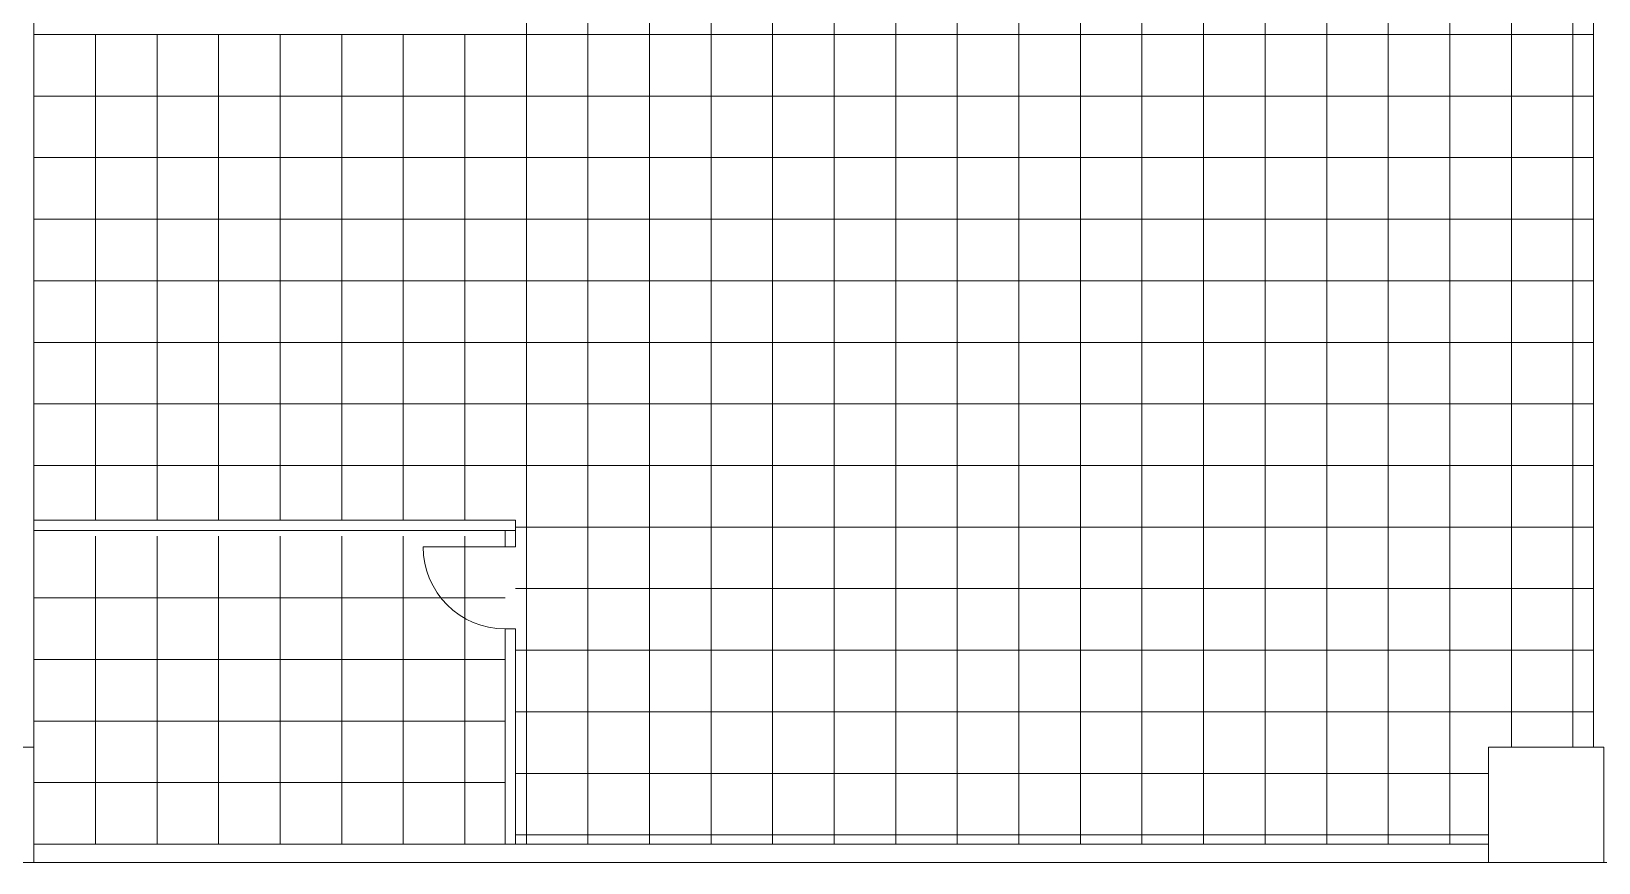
# Model space of a CAD drawing. Header units: millimetres. Extents: x 6000 to 109346, y -40506 to 46154.
# Drawn here: x 79883 to 95159, y 15926 to 24026 of the extents above; entities that cross this region are included whole.
import ezdxf

# ---------------------------------------------------------------- set-up
doc = ezdxf.new("R2010")
doc.units = ezdxf.units.MM
doc.layers.add('ARCH', color=7, linetype='Continuous', lineweight=5, true_color=0xa0a0a0)
doc.layers.add('Ceiling Grid', color=7, linetype='Continuous', lineweight=5, true_color=0xd2d2d2)

msp = doc.modelspace()

# ---------------------------------------------------------------- linework, layer by layer
at = {"layer": 'ARCH', "lineweight": 15}
for p, q in [((79908.4, 30363.1), (79908.4, 17050.6)), ((95109.3, 30363.1), (95109.3, 17050.6)), ((84601.9, 19003.1), (83701.9, 19003.1)), ((94084.3, 15925.6), (94084.3, 17050.6)), ((94084.3, 16105.6), (79908.4, 16105.6)), ((109345.9, 15925.6), (64345.9, 15925.6))]:
    msp.add_line(p, q, dxfattribs=at)
for points in [[(79908.4, 19262.5), (84601.9, 19262.5), (84601.9, 19162.5), (79908.4, 19162.5)], [(84501.9, 19003.1), (84601.9, 19003.1), (84601.9, 19162.5), (84501.9, 19162.5)], [(84501.9, 18203.1), (84501.9, 16105.6), (84601.9, 16105.6), (84601.9, 18203.1)], [(78783.4, 15925.6), (79908.4, 15925.6), (79908.4, 17050.6), (78783.4, 17050.6)], [(94084.3, 15925.6), (95209.3, 15925.6), (95209.3, 17050.6), (94084.3, 17050.6)]]:
    msp.add_lwpolyline(points, close=True, dxfattribs=at)
msp.add_arc((84501.9, 19003.1), 800, 180, 270, dxfattribs=at)
at = {"layer": 'Ceiling Grid', "lineweight": 15}
for p, q in [((84708.4, 24595.6), (84708.4, 23995.6)), ((94908.4, 23995.6), (94908.4, 24595.6)), ((80508.4, 23995.6), (79908.4, 23995.6)), ((80508.4, 23995.6), (80508.4, 23395.6)), ((80508.4, 23395.6), (80508.4, 23995.6)), ((95109.3, 23995.6), (94908.4, 23995.6)), ((94908.4, 23995.6), (95109.3, 23995.6)), ((94908.4, 23395.6), (94908.4, 23995.6)), ((79908.4, 23395.6), (80508.4, 23395.6)), ((80508.4, 23395.6), (79908.4, 23395.6)), ((79908.4, 23395.6), (80508.4, 23395.6)), ((80508.4, 23395.6), (80508.4, 22795.6)), ((95109.3, 23395.6), (94908.4, 23395.6)), ((94908.4, 23395.6), (95109.3, 23395.6)), ((94908.4, 22795.6), (94908.4, 23395.6)), ((79908.4, 22795.6), (80508.4, 22795.6)), ((80508.4, 22795.6), (79908.4, 22795.6)), ((80508.4, 22795.6), (80508.4, 22195.6)), ((95109.3, 22795.6), (94908.4, 22795.6)), ((94908.4, 22795.6), (95109.3, 22795.6)), ((94908.4, 22195.6), (94908.4, 22795.6)), ((79908.4, 22195.6), (80508.4, 22195.6)), ((80508.4, 22195.6), (79908.4, 22195.6)), ((80508.4, 22195.6), (80508.4, 21595.6)), ((95109.3, 22195.6), (94908.4, 22195.6)), ((94908.4, 22195.6), (95109.3, 22195.6)), ((94908.4, 21595.6), (94908.4, 22195.6)), ((79908.4, 21595.6), (80508.4, 21595.6)), ((80508.4, 21595.6), (79908.4, 21595.6)), ((80508.4, 21595.6), (80508.4, 20995.6)), ((95109.3, 21595.6), (94908.4, 21595.6)), ((94908.4, 21595.6), (95109.3, 21595.6)), ((94908.4, 20995.6), (94908.4, 21595.6)), ((79908.4, 20995.6), (80508.4, 20995.6)), ((80508.4, 20995.6), (79908.4, 20995.6)), ((80508.4, 20995.6), (80508.4, 20395.6)), ((95109.3, 20995.6), (94908.4, 20995.6)), ((94908.4, 20995.6), (95109.3, 20995.6)), ((94908.4, 20395.6), (94908.4, 20995.6)), ((79908.4, 20395.6), (80508.4, 20395.6)), ((80508.4, 20395.6), (79908.4, 20395.6)), ((80508.4, 20395.6), (80508.4, 19795.6)), ((95109.3, 20395.6), (94908.4, 20395.6)), ((94908.4, 20395.6), (95109.3, 20395.6)), ((94908.4, 19795.6), (94908.4, 20395.6)), ((79908.4, 19795.6), (80508.4, 19795.6)), ((80508.4, 19795.6), (79908.4, 19795.6)), ((80508.4, 19795.6), (80508.4, 19262.5)), ((80508.4, 19795.6), (81108.4, 19795.6)), ((80508.4, 19262.5), (80508.4, 19795.6)), ((81108.4, 19795.6), (81108.4, 19262.5)), ((81108.4, 19795.6), (81708.4, 19795.6)), ((81108.4, 19262.5), (81108.4, 19795.6)), ((81708.4, 19795.6), (81708.4, 19262.5)), ((81708.4, 19795.6), (82308.4, 19795.6)), ((81708.4, 19262.5), (81708.4, 19795.6)), ((82308.4, 19795.6), (82308.4, 19262.5)), ((82308.4, 19795.6), (82908.4, 19795.6)), ((82308.4, 19262.5), (82308.4, 19795.6)), ((82908.4, 19795.6), (82908.4, 19262.5)), ((82908.4, 19795.6), (83508.4, 19795.6)), ((82908.4, 19262.5), (82908.4, 19795.6)), ((83508.4, 19795.6), (83508.4, 19262.5)), ((83508.4, 19795.6), (84108.4, 19795.6)), ((83508.4, 19262.5), (83508.4, 19795.6)), ((84108.4, 19795.6), (84108.4, 19262.5)), ((95109.3, 19795.6), (94908.4, 19795.6)), ((94908.4, 19795.6), (95109.3, 19795.6)), ((94908.4, 19195.6), (94908.4, 19795.6)), ((80508.4, 18505.6), (80508.4, 19105.6)), ((80508.4, 19105.6), (80508.4, 18505.6)), ((81108.4, 18505.6), (81108.4, 19105.6)), ((81108.4, 19105.6), (81108.4, 18505.6)), ((81708.4, 18505.6), (81708.4, 19105.6)), ((81708.4, 19105.6), (81708.4, 18505.6)), ((82308.4, 18505.6), (82308.4, 19105.6)), ((82308.4, 19105.6), (82308.4, 18505.6)), ((82908.4, 19105.6), (82908.4, 18505.6)), ((82908.4, 18505.6), (82908.4, 19105.6)), ((83508.4, 18505.6), (83508.4, 19105.6)), ((83508.4, 19105.6), (83508.4, 18505.6)), ((84108.4, 18505.6), (84108.4, 19105.6)), ((84601.9, 19195.6), (84708.4, 19195.6)), ((84708.4, 19195.6), (84708.4, 18595.6)), ((95109.3, 19195.6), (94908.4, 19195.6)), ((94908.4, 19195.6), (95109.3, 19195.6)), ((94908.4, 18595.6), (94908.4, 19195.6)), ((80508.4, 18505.6), (79908.4, 18505.6)), ((79908.4, 18505.6), (80508.4, 18505.6)), ((80508.4, 17905.6), (80508.4, 18505.6)), ((80508.4, 18505.6), (81108.4, 18505.6)), ((81108.4, 18505.6), (81708.4, 18505.6)), ((81708.4, 18505.6), (82308.4, 18505.6)), ((82308.4, 18505.6), (82908.4, 18505.6)), ((82908.4, 18505.6), (83508.4, 18505.6)), ((83508.4, 18505.6), (84108.4, 18505.6)), ((84108.4, 18505.6), (84501.9, 18505.6)), ((84708.4, 18595.6), (84601.9, 18595.6)), ((84601.9, 18595.6), (84708.4, 18595.6)), ((84708.4, 18595.6), (84708.4, 17995.6)), ((95109.3, 18595.6), (94908.4, 18595.6)), ((94908.4, 18595.6), (95109.3, 18595.6)), ((94908.4, 17995.6), (94908.4, 18595.6)), ((80508.4, 17905.6), (79908.4, 17905.6)), ((79908.4, 17905.6), (80508.4, 17905.6)), ((80508.4, 17305.6), (80508.4, 17905.6)), ((84108.4, 17905.6), (84501.9, 17905.6)), ((84108.4, 17905.6), (84501.9, 17905.6)), ((84708.4, 17995.6), (84601.9, 17995.6)), ((84601.9, 17995.6), (84708.4, 17995.6)), ((84708.4, 17995.6), (84708.4, 17395.6)), ((93708.4, 17995.6), (94308.4, 17995.6)), ((93708.4, 17395.6), (93708.4, 17995.6)), ((94308.4, 17995.6), (94908.4, 17995.6)), ((94308.4, 17050.6), (94308.4, 17995.6)), ((94908.4, 17995.6), (94908.4, 17050.6)), ((95109.3, 17995.6), (94908.4, 17995.6)), ((94908.4, 17995.6), (95109.3, 17995.6)), ((94908.4, 17050.6), (94908.4, 17995.6)), ((80508.4, 17305.6), (79908.4, 17305.6)), ((79908.4, 17305.6), (80508.4, 17305.6)), ((80508.4, 16705.6), (80508.4, 17305.6)), ((84108.4, 17305.6), (84501.9, 17305.6)), ((84708.4, 17395.6), (84601.9, 17395.6)), ((84601.9, 17395.6), (84708.4, 17395.6)), ((84708.4, 17395.6), (84708.4, 16795.6)), ((93708.4, 17395.6), (95109.3, 17395.6)), ((93708.4, 16795.6), (93708.4, 17395.6)), ((80508.4, 16705.6), (79908.4, 16705.6)), ((79908.4, 16705.6), (80508.4, 16705.6)), ((80508.4, 16105.6), (80508.4, 16705.6)), ((81108.4, 16705.6), (80508.4, 16705.6)), ((80508.4, 16705.6), (80508.4, 16105.6)), ((81108.4, 16105.6), (81108.4, 16705.6)), ((81708.4, 16705.6), (81108.4, 16705.6)), ((81108.4, 16705.6), (81108.4, 16105.6)), ((81708.4, 16105.6), (81708.4, 16705.6)), ((82308.4, 16705.6), (81708.4, 16705.6)), ((81708.4, 16705.6), (81708.4, 16105.6)), ((82308.4, 16105.6), (82308.4, 16705.6)), ((82908.4, 16705.6), (82308.4, 16705.6)), ((82308.4, 16705.6), (82308.4, 16105.6)), ((83508.4, 16705.6), (82908.4, 16705.6)), ((82908.4, 16705.6), (82908.4, 16105.6)), ((82908.4, 16105.6), (82908.4, 16705.6)), ((83508.4, 16105.6), (83508.4, 16705.6)), ((84108.4, 16705.6), (83508.4, 16705.6)), ((83508.4, 16705.6), (83508.4, 16105.6)), ((84108.4, 16705.6), (84501.9, 16705.6)), ((84108.4, 16705.6), (84501.9, 16705.6)), ((84108.4, 16105.6), (84108.4, 16705.6)), ((84708.4, 16795.6), (84601.9, 16795.6)), ((84601.9, 16795.6), (84708.4, 16795.6)), ((84708.4, 16795.6), (84708.4, 16195.6)), ((94084.3, 16795.6), (93708.4, 16795.6)), ((93708.4, 16795.6), (94084.3, 16795.6)), ((93708.4, 16195.6), (93708.4, 16795.6)), ((84708.4, 16195.6), (84601.9, 16195.6)), ((84601.9, 16195.6), (84708.4, 16195.6)), ((84708.4, 16195.6), (84708.4, 16105.6)), ((84708.4, 16195.6), (85308.4, 16195.6)), ((84708.4, 16105.6), (84708.4, 16195.6)), ((85308.4, 16195.6), (85308.4, 16105.6)), ((85308.4, 16195.6), (85908.4, 16195.6)), ((85308.4, 16105.6), (85308.4, 16195.6)), ((85908.4, 16195.6), (85908.4, 16105.6)), ((85908.4, 16195.6), (86508.4, 16195.6)), ((85908.4, 16105.6), (85908.4, 16195.6)), ((86508.4, 16195.6), (86508.4, 16105.6)), ((86508.4, 16195.6), (87108.4, 16195.6)), ((86508.4, 16105.6), (86508.4, 16195.6)), ((87108.4, 16195.6), (87108.4, 16105.6)), ((87108.4, 16195.6), (87708.4, 16195.6)), ((87108.4, 16105.6), (87108.4, 16195.6)), ((87708.4, 16195.6), (87708.4, 16105.6)), ((87708.4, 16195.6), (88308.4, 16195.6)), ((87708.4, 16105.6), (87708.4, 16195.6)), ((88308.4, 16195.6), (88308.4, 16105.6)), ((88308.4, 16195.6), (88908.4, 16195.6)), ((88308.4, 16105.6), (88308.4, 16195.6)), ((88908.4, 16195.6), (88908.4, 16105.6)), ((88908.4, 16195.6), (89508.4, 16195.6)), ((88908.4, 16105.6), (88908.4, 16195.6)), ((89508.4, 16195.6), (89508.4, 16105.6)), ((89508.4, 16195.6), (90108.4, 16195.6)), ((89508.4, 16105.6), (89508.4, 16195.6)), ((90108.4, 16195.6), (90108.4, 16105.6)), ((90108.4, 16195.6), (90708.4, 16195.6)), ((90108.4, 16105.6), (90108.4, 16195.6)), ((90708.4, 16195.6), (90708.4, 16105.6)), ((90708.4, 16195.6), (91308.4, 16195.6)), ((90708.4, 16105.6), (90708.4, 16195.6)), ((91308.4, 16195.6), (91308.4, 16105.6)), ((91308.4, 16195.6), (91908.4, 16195.6)), ((91308.4, 16105.6), (91308.4, 16195.6)), ((91908.4, 16195.6), (91908.4, 16105.6)), ((91908.4, 16195.6), (92508.4, 16195.6)), ((91908.4, 16105.6), (91908.4, 16195.6)), ((92508.4, 16195.6), (92508.4, 16105.6)), ((92508.4, 16195.6), (93108.4, 16195.6)), ((92508.4, 16105.6), (92508.4, 16195.6)), ((93108.4, 16195.6), (93108.4, 16105.6)), ((93108.4, 16195.6), (93708.4, 16195.6)), ((93108.4, 16105.6), (93108.4, 16195.6)), ((93708.4, 16195.6), (93708.4, 16105.6)), ((94084.3, 16195.6), (93708.4, 16195.6)), ((93708.4, 16195.6), (94084.3, 16195.6)), ((93708.4, 16105.6), (93708.4, 16195.6))]:
    msp.add_line(p, q, dxfattribs=at)
for points in [[(84708.4, 24595.6), (85308.4, 24595.6), (85308.4, 23995.6), (84708.4, 23995.6)], [(85308.4, 24595.6), (85908.4, 24595.6), (85908.4, 23995.6), (85308.4, 23995.6)], [(85908.4, 24595.6), (86508.4, 24595.6), (86508.4, 23995.6), (85908.4, 23995.6)], [(86508.4, 24595.6), (87108.4, 24595.6), (87108.4, 23995.6), (86508.4, 23995.6)], [(87108.4, 24595.6), (87708.4, 24595.6), (87708.4, 23995.6), (87108.4, 23995.6)], [(87708.4, 24595.6), (88308.4, 24595.6), (88308.4, 23995.6), (87708.4, 23995.6)], [(88308.4, 24595.6), (88908.4, 24595.6), (88908.4, 23995.6), (88308.4, 23995.6)], [(88908.4, 24595.6), (89508.4, 24595.6), (89508.4, 23995.6), (88908.4, 23995.6)], [(89508.4, 24595.6), (90108.4, 24595.6), (90108.4, 23995.6), (89508.4, 23995.6)], [(90108.4, 24595.6), (90708.4, 24595.6), (90708.4, 23995.6), (90108.4, 23995.6)], [(90708.4, 24595.6), (91308.4, 24595.6), (91308.4, 23995.6), (90708.4, 23995.6)], [(91308.4, 24595.6), (91908.4, 24595.6), (91908.4, 23995.6), (91308.4, 23995.6)], [(91908.4, 24595.6), (92508.4, 24595.6), (92508.4, 23995.6), (91908.4, 23995.6)], [(92508.4, 24595.6), (93108.4, 24595.6), (93108.4, 23995.6), (92508.4, 23995.6)], [(93108.4, 24595.6), (93708.4, 24595.6), (93708.4, 23995.6), (93108.4, 23995.6)], [(93708.4, 24595.6), (94308.4, 24595.6), (94308.4, 23995.6), (93708.4, 23995.6)], [(94308.4, 24595.6), (94908.4, 24595.6), (94908.4, 23995.6), (94308.4, 23995.6)], [(80508.4, 23995.6), (81108.4, 23995.6), (81108.4, 23395.6), (80508.4, 23395.6)], [(81108.4, 23995.6), (81708.4, 23995.6), (81708.4, 23395.6), (81108.4, 23395.6)], [(81708.4, 23995.6), (82308.4, 23995.6), (82308.4, 23395.6), (81708.4, 23395.6)], [(82308.4, 23995.6), (82908.4, 23995.6), (82908.4, 23395.6), (82308.4, 23395.6)], [(82908.4, 23995.6), (83508.4, 23995.6), (83508.4, 23395.6), (82908.4, 23395.6)], [(83508.4, 23995.6), (84108.4, 23995.6), (84108.4, 23395.6), (83508.4, 23395.6)], [(84108.4, 23995.6), (84708.4, 23995.6), (84708.4, 23395.6), (84108.4, 23395.6)], [(84708.4, 23995.6), (85308.4, 23995.6), (85308.4, 23395.6), (84708.4, 23395.6)], [(85308.4, 23995.6), (85908.4, 23995.6), (85908.4, 23395.6), (85308.4, 23395.6)], [(85908.4, 23995.6), (86508.4, 23995.6), (86508.4, 23395.6), (85908.4, 23395.6)], [(86508.4, 23995.6), (87108.4, 23995.6), (87108.4, 23395.6), (86508.4, 23395.6)], [(87108.4, 23995.6), (87708.4, 23995.6), (87708.4, 23395.6), (87108.4, 23395.6)], [(87708.4, 23995.6), (88308.4, 23995.6), (88308.4, 23395.6), (87708.4, 23395.6)], [(88308.4, 23995.6), (88908.4, 23995.6), (88908.4, 23395.6), (88308.4, 23395.6)], [(88908.4, 23995.6), (89508.4, 23995.6), (89508.4, 23395.6), (88908.4, 23395.6)], [(89508.4, 23995.6), (90108.4, 23995.6), (90108.4, 23395.6), (89508.4, 23395.6)], [(90108.4, 23995.6), (90708.4, 23995.6), (90708.4, 23395.6), (90108.4, 23395.6)], [(90708.4, 23995.6), (91308.4, 23995.6), (91308.4, 23395.6), (90708.4, 23395.6)], [(91308.4, 23995.6), (91908.4, 23995.6), (91908.4, 23395.6), (91308.4, 23395.6)], [(91908.4, 23995.6), (92508.4, 23995.6), (92508.4, 23395.6), (91908.4, 23395.6)], [(92508.4, 23995.6), (93108.4, 23995.6), (93108.4, 23395.6), (92508.4, 23395.6)], [(93108.4, 23995.6), (93708.4, 23995.6), (93708.4, 23395.6), (93108.4, 23395.6)], [(93708.4, 23995.6), (94308.4, 23995.6), (94308.4, 23395.6), (93708.4, 23395.6)], [(94308.4, 23995.6), (94908.4, 23995.6), (94908.4, 23395.6), (94308.4, 23395.6)], [(80508.4, 23395.6), (81108.4, 23395.6), (81108.4, 22795.6), (80508.4, 22795.6)], [(81108.4, 23395.6), (81708.4, 23395.6), (81708.4, 22795.6), (81108.4, 22795.6)], [(81708.4, 23395.6), (82308.4, 23395.6), (82308.4, 22795.6), (81708.4, 22795.6)], [(82308.4, 23395.6), (82908.4, 23395.6), (82908.4, 22795.6), (82308.4, 22795.6)], [(82908.4, 23395.6), (83508.4, 23395.6), (83508.4, 22795.6), (82908.4, 22795.6)], [(83508.4, 23395.6), (84108.4, 23395.6), (84108.4, 22795.6), (83508.4, 22795.6)], [(84108.4, 23395.6), (84708.4, 23395.6), (84708.4, 22795.6), (84108.4, 22795.6)], [(84708.4, 23395.6), (85308.4, 23395.6), (85308.4, 22795.6), (84708.4, 22795.6)], [(85308.4, 23395.6), (85908.4, 23395.6), (85908.4, 22795.6), (85308.4, 22795.6)], [(85908.4, 23395.6), (86508.4, 23395.6), (86508.4, 22795.6), (85908.4, 22795.6)], [(86508.4, 23395.6), (87108.4, 23395.6), (87108.4, 22795.6), (86508.4, 22795.6)], [(87108.4, 23395.6), (87708.4, 23395.6), (87708.4, 22795.6), (87108.4, 22795.6)], [(87708.4, 23395.6), (88308.4, 23395.6), (88308.4, 22795.6), (87708.4, 22795.6)], [(88308.4, 23395.6), (88908.4, 23395.6), (88908.4, 22795.6), (88308.4, 22795.6)], [(88908.4, 23395.6), (89508.4, 23395.6), (89508.4, 22795.6), (88908.4, 22795.6)], [(89508.4, 23395.6), (90108.4, 23395.6), (90108.4, 22795.6), (89508.4, 22795.6)], [(90108.4, 23395.6), (90708.4, 23395.6), (90708.4, 22795.6), (90108.4, 22795.6)], [(90708.4, 23395.6), (91308.4, 23395.6), (91308.4, 22795.6), (90708.4, 22795.6)], [(91308.4, 23395.6), (91908.4, 23395.6), (91908.4, 22795.6), (91308.4, 22795.6)], [(91908.4, 23395.6), (92508.4, 23395.6), (92508.4, 22795.6), (91908.4, 22795.6)], [(92508.4, 23395.6), (93108.4, 23395.6), (93108.4, 22795.6), (92508.4, 22795.6)], [(93108.4, 23395.6), (93708.4, 23395.6), (93708.4, 22795.6), (93108.4, 22795.6)], [(93708.4, 23395.6), (94308.4, 23395.6), (94308.4, 22795.6), (93708.4, 22795.6)], [(94308.4, 23395.6), (94908.4, 23395.6), (94908.4, 22795.6), (94308.4, 22795.6)], [(80508.4, 22795.6), (81108.4, 22795.6), (81108.4, 22195.6), (80508.4, 22195.6)], [(81108.4, 22795.6), (81708.4, 22795.6), (81708.4, 22195.6), (81108.4, 22195.6)], [(81708.4, 22795.6), (82308.4, 22795.6), (82308.4, 22195.6), (81708.4, 22195.6)], [(82308.4, 22795.6), (82908.4, 22795.6), (82908.4, 22195.6), (82308.4, 22195.6)], [(82908.4, 22795.6), (83508.4, 22795.6), (83508.4, 22195.6), (82908.4, 22195.6)], [(83508.4, 22795.6), (84108.4, 22795.6), (84108.4, 22195.6), (83508.4, 22195.6)], [(84108.4, 22795.6), (84708.4, 22795.6), (84708.4, 22195.6), (84108.4, 22195.6)], [(84708.4, 22795.6), (85308.4, 22795.6), (85308.4, 22195.6), (84708.4, 22195.6)], [(85308.4, 22795.6), (85908.4, 22795.6), (85908.4, 22195.6), (85308.4, 22195.6)], [(85908.4, 22795.6), (86508.4, 22795.6), (86508.4, 22195.6), (85908.4, 22195.6)], [(86508.4, 22795.6), (87108.4, 22795.6), (87108.4, 22195.6), (86508.4, 22195.6)], [(87108.4, 22795.6), (87708.4, 22795.6), (87708.4, 22195.6), (87108.4, 22195.6)], [(87708.4, 22795.6), (88308.4, 22795.6), (88308.4, 22195.6), (87708.4, 22195.6)], [(88308.4, 22795.6), (88908.4, 22795.6), (88908.4, 22195.6), (88308.4, 22195.6)], [(88908.4, 22795.6), (89508.4, 22795.6), (89508.4, 22195.6), (88908.4, 22195.6)], [(89508.4, 22795.6), (90108.4, 22795.6), (90108.4, 22195.6), (89508.4, 22195.6)], [(90108.4, 22795.6), (90708.4, 22795.6), (90708.4, 22195.6), (90108.4, 22195.6)], [(90708.4, 22795.6), (91308.4, 22795.6), (91308.4, 22195.6), (90708.4, 22195.6)], [(91308.4, 22795.6), (91908.4, 22795.6), (91908.4, 22195.6), (91308.4, 22195.6)], [(91908.4, 22795.6), (92508.4, 22795.6), (92508.4, 22195.6), (91908.4, 22195.6)], [(92508.4, 22795.6), (93108.4, 22795.6), (93108.4, 22195.6), (92508.4, 22195.6)], [(93108.4, 22795.6), (93708.4, 22795.6), (93708.4, 22195.6), (93108.4, 22195.6)], [(93708.4, 22795.6), (94308.4, 22795.6), (94308.4, 22195.6), (93708.4, 22195.6)], [(94308.4, 22795.6), (94908.4, 22795.6), (94908.4, 22195.6), (94308.4, 22195.6)], [(80508.4, 22195.6), (81108.4, 22195.6), (81108.4, 21595.6), (80508.4, 21595.6)], [(81108.4, 22195.6), (81708.4, 22195.6), (81708.4, 21595.6), (81108.4, 21595.6)], [(81708.4, 22195.6), (82308.4, 22195.6), (82308.4, 21595.6), (81708.4, 21595.6)], [(82308.4, 22195.6), (82908.4, 22195.6), (82908.4, 21595.6), (82308.4, 21595.6)], [(82908.4, 22195.6), (83508.4, 22195.6), (83508.4, 21595.6), (82908.4, 21595.6)], [(83508.4, 22195.6), (84108.4, 22195.6), (84108.4, 21595.6), (83508.4, 21595.6)], [(84108.4, 22195.6), (84708.4, 22195.6), (84708.4, 21595.6), (84108.4, 21595.6)], [(84708.4, 22195.6), (85308.4, 22195.6), (85308.4, 21595.6), (84708.4, 21595.6)], [(85308.4, 22195.6), (85908.4, 22195.6), (85908.4, 21595.6), (85308.4, 21595.6)], [(85908.4, 22195.6), (86508.4, 22195.6), (86508.4, 21595.6), (85908.4, 21595.6)], [(86508.4, 22195.6), (87108.4, 22195.6), (87108.4, 21595.6), (86508.4, 21595.6)], [(87108.4, 22195.6), (87708.4, 22195.6), (87708.4, 21595.6), (87108.4, 21595.6)], [(87708.4, 22195.6), (88308.4, 22195.6), (88308.4, 21595.6), (87708.4, 21595.6)], [(88308.4, 22195.6), (88908.4, 22195.6), (88908.4, 21595.6), (88308.4, 21595.6)], [(88908.4, 22195.6), (89508.4, 22195.6), (89508.4, 21595.6), (88908.4, 21595.6)], [(89508.4, 22195.6), (90108.4, 22195.6), (90108.4, 21595.6), (89508.4, 21595.6)], [(90108.4, 22195.6), (90708.4, 22195.6), (90708.4, 21595.6), (90108.4, 21595.6)], [(90708.4, 22195.6), (91308.4, 22195.6), (91308.4, 21595.6), (90708.4, 21595.6)], [(91308.4, 22195.6), (91908.4, 22195.6), (91908.4, 21595.6), (91308.4, 21595.6)], [(91908.4, 22195.6), (92508.4, 22195.6), (92508.4, 21595.6), (91908.4, 21595.6)], [(92508.4, 22195.6), (93108.4, 22195.6), (93108.4, 21595.6), (92508.4, 21595.6)], [(93108.4, 22195.6), (93708.4, 22195.6), (93708.4, 21595.6), (93108.4, 21595.6)], [(93708.4, 22195.6), (94308.4, 22195.6), (94308.4, 21595.6), (93708.4, 21595.6)], [(94308.4, 22195.6), (94908.4, 22195.6), (94908.4, 21595.6), (94308.4, 21595.6)], [(80508.4, 21595.6), (81108.4, 21595.6), (81108.4, 20995.6), (80508.4, 20995.6)], [(81108.4, 21595.6), (81708.4, 21595.6), (81708.4, 20995.6), (81108.4, 20995.6)], [(81708.4, 21595.6), (82308.4, 21595.6), (82308.4, 20995.6), (81708.4, 20995.6)], [(82308.4, 21595.6), (82908.4, 21595.6), (82908.4, 20995.6), (82308.4, 20995.6)], [(82908.4, 21595.6), (83508.4, 21595.6), (83508.4, 20995.6), (82908.4, 20995.6)], [(83508.4, 21595.6), (84108.4, 21595.6), (84108.4, 20995.6), (83508.4, 20995.6)], [(84108.4, 21595.6), (84708.4, 21595.6), (84708.4, 20995.6), (84108.4, 20995.6)], [(84708.4, 21595.6), (85308.4, 21595.6), (85308.4, 20995.6), (84708.4, 20995.6)], [(85308.4, 21595.6), (85908.4, 21595.6), (85908.4, 20995.6), (85308.4, 20995.6)], [(85908.4, 21595.6), (86508.4, 21595.6), (86508.4, 20995.6), (85908.4, 20995.6)], [(86508.4, 21595.6), (87108.4, 21595.6), (87108.4, 20995.6), (86508.4, 20995.6)], [(87108.4, 21595.6), (87708.4, 21595.6), (87708.4, 20995.6), (87108.4, 20995.6)], [(87708.4, 21595.6), (88308.4, 21595.6), (88308.4, 20995.6), (87708.4, 20995.6)], [(88308.4, 21595.6), (88908.4, 21595.6), (88908.4, 20995.6), (88308.4, 20995.6)], [(88908.4, 21595.6), (89508.4, 21595.6), (89508.4, 20995.6), (88908.4, 20995.6)], [(89508.4, 21595.6), (90108.4, 21595.6), (90108.4, 20995.6), (89508.4, 20995.6)], [(90108.4, 21595.6), (90708.4, 21595.6), (90708.4, 20995.6), (90108.4, 20995.6)], [(90708.4, 21595.6), (91308.4, 21595.6), (91308.4, 20995.6), (90708.4, 20995.6)], [(91308.4, 21595.6), (91908.4, 21595.6), (91908.4, 20995.6), (91308.4, 20995.6)], [(91908.4, 21595.6), (92508.4, 21595.6), (92508.4, 20995.6), (91908.4, 20995.6)], [(92508.4, 21595.6), (93108.4, 21595.6), (93108.4, 20995.6), (92508.4, 20995.6)], [(93108.4, 21595.6), (93708.4, 21595.6), (93708.4, 20995.6), (93108.4, 20995.6)], [(93708.4, 21595.6), (94308.4, 21595.6), (94308.4, 20995.6), (93708.4, 20995.6)], [(94308.4, 21595.6), (94908.4, 21595.6), (94908.4, 20995.6), (94308.4, 20995.6)], [(80508.4, 20995.6), (81108.4, 20995.6), (81108.4, 20395.6), (80508.4, 20395.6)], [(81108.4, 20995.6), (81708.4, 20995.6), (81708.4, 20395.6), (81108.4, 20395.6)], [(81708.4, 20995.6), (82308.4, 20995.6), (82308.4, 20395.6), (81708.4, 20395.6)], [(82308.4, 20995.6), (82908.4, 20995.6), (82908.4, 20395.6), (82308.4, 20395.6)], [(82908.4, 20995.6), (83508.4, 20995.6), (83508.4, 20395.6), (82908.4, 20395.6)], [(83508.4, 20995.6), (84108.4, 20995.6), (84108.4, 20395.6), (83508.4, 20395.6)], [(84108.4, 20995.6), (84708.4, 20995.6), (84708.4, 20395.6), (84108.4, 20395.6)], [(84708.4, 20995.6), (85308.4, 20995.6), (85308.4, 20395.6), (84708.4, 20395.6)], [(85308.4, 20995.6), (85908.4, 20995.6), (85908.4, 20395.6), (85308.4, 20395.6)], [(85908.4, 20995.6), (86508.4, 20995.6), (86508.4, 20395.6), (85908.4, 20395.6)], [(86508.4, 20995.6), (87108.4, 20995.6), (87108.4, 20395.6), (86508.4, 20395.6)], [(87108.4, 20995.6), (87708.4, 20995.6), (87708.4, 20395.6), (87108.4, 20395.6)], [(87708.4, 20995.6), (88308.4, 20995.6), (88308.4, 20395.6), (87708.4, 20395.6)], [(88308.4, 20995.6), (88908.4, 20995.6), (88908.4, 20395.6), (88308.4, 20395.6)], [(88908.4, 20995.6), (89508.4, 20995.6), (89508.4, 20395.6), (88908.4, 20395.6)], [(89508.4, 20995.6), (90108.4, 20995.6), (90108.4, 20395.6), (89508.4, 20395.6)], [(90108.4, 20995.6), (90708.4, 20995.6), (90708.4, 20395.6), (90108.4, 20395.6)], [(90708.4, 20995.6), (91308.4, 20995.6), (91308.4, 20395.6), (90708.4, 20395.6)], [(91308.4, 20995.6), (91908.4, 20995.6), (91908.4, 20395.6), (91308.4, 20395.6)], [(91908.4, 20995.6), (92508.4, 20995.6), (92508.4, 20395.6), (91908.4, 20395.6)], [(92508.4, 20995.6), (93108.4, 20995.6), (93108.4, 20395.6), (92508.4, 20395.6)], [(93108.4, 20995.6), (93708.4, 20995.6), (93708.4, 20395.6), (93108.4, 20395.6)], [(93708.4, 20995.6), (94308.4, 20995.6), (94308.4, 20395.6), (93708.4, 20395.6)], [(94308.4, 20995.6), (94908.4, 20995.6), (94908.4, 20395.6), (94308.4, 20395.6)], [(80508.4, 20395.6), (81108.4, 20395.6), (81108.4, 19795.6), (80508.4, 19795.6)], [(81108.4, 20395.6), (81708.4, 20395.6), (81708.4, 19795.6), (81108.4, 19795.6)], [(81708.4, 20395.6), (82308.4, 20395.6), (82308.4, 19795.6), (81708.4, 19795.6)], [(82308.4, 20395.6), (82908.4, 20395.6), (82908.4, 19795.6), (82308.4, 19795.6)], [(82908.4, 20395.6), (83508.4, 20395.6), (83508.4, 19795.6), (82908.4, 19795.6)], [(83508.4, 20395.6), (84108.4, 20395.6), (84108.4, 19795.6), (83508.4, 19795.6)], [(84108.4, 20395.6), (84708.4, 20395.6), (84708.4, 19795.6), (84108.4, 19795.6)], [(84708.4, 20395.6), (85308.4, 20395.6), (85308.4, 19795.6), (84708.4, 19795.6)], [(85308.4, 20395.6), (85908.4, 20395.6), (85908.4, 19795.6), (85308.4, 19795.6)], [(85908.4, 20395.6), (86508.4, 20395.6), (86508.4, 19795.6), (85908.4, 19795.6)], [(86508.4, 20395.6), (87108.4, 20395.6), (87108.4, 19795.6), (86508.4, 19795.6)], [(87108.4, 20395.6), (87708.4, 20395.6), (87708.4, 19795.6), (87108.4, 19795.6)], [(87708.4, 20395.6), (88308.4, 20395.6), (88308.4, 19795.6), (87708.4, 19795.6)], [(88308.4, 20395.6), (88908.4, 20395.6), (88908.4, 19795.6), (88308.4, 19795.6)], [(88908.4, 20395.6), (89508.4, 20395.6), (89508.4, 19795.6), (88908.4, 19795.6)], [(89508.4, 20395.6), (90108.4, 20395.6), (90108.4, 19795.6), (89508.4, 19795.6)], [(90108.4, 20395.6), (90708.4, 20395.6), (90708.4, 19795.6), (90108.4, 19795.6)], [(90708.4, 20395.6), (91308.4, 20395.6), (91308.4, 19795.6), (90708.4, 19795.6)], [(91308.4, 20395.6), (91908.4, 20395.6), (91908.4, 19795.6), (91308.4, 19795.6)], [(91908.4, 20395.6), (92508.4, 20395.6), (92508.4, 19795.6), (91908.4, 19795.6)], [(92508.4, 20395.6), (93108.4, 20395.6), (93108.4, 19795.6), (92508.4, 19795.6)], [(93108.4, 20395.6), (93708.4, 20395.6), (93708.4, 19795.6), (93108.4, 19795.6)], [(93708.4, 20395.6), (94308.4, 20395.6), (94308.4, 19795.6), (93708.4, 19795.6)], [(94308.4, 20395.6), (94908.4, 20395.6), (94908.4, 19795.6), (94308.4, 19795.6)], [(84708.4, 19795.6), (85308.4, 19795.6), (85308.4, 19195.6), (84708.4, 19195.6)], [(85308.4, 19795.6), (85908.4, 19795.6), (85908.4, 19195.6), (85308.4, 19195.6)], [(85908.4, 19795.6), (86508.4, 19795.6), (86508.4, 19195.6), (85908.4, 19195.6)], [(86508.4, 19795.6), (87108.4, 19795.6), (87108.4, 19195.6), (86508.4, 19195.6)], [(87108.4, 19795.6), (87708.4, 19795.6), (87708.4, 19195.6), (87108.4, 19195.6)], [(87708.4, 19795.6), (88308.4, 19795.6), (88308.4, 19195.6), (87708.4, 19195.6)], [(88308.4, 19795.6), (88908.4, 19795.6), (88908.4, 19195.6), (88308.4, 19195.6)], [(88908.4, 19795.6), (89508.4, 19795.6), (89508.4, 19195.6), (88908.4, 19195.6)], [(89508.4, 19795.6), (90108.4, 19795.6), (90108.4, 19195.6), (89508.4, 19195.6)], [(90108.4, 19795.6), (90708.4, 19795.6), (90708.4, 19195.6), (90108.4, 19195.6)], [(90708.4, 19795.6), (91308.4, 19795.6), (91308.4, 19195.6), (90708.4, 19195.6)], [(91308.4, 19795.6), (91908.4, 19795.6), (91908.4, 19195.6), (91308.4, 19195.6)], [(91908.4, 19795.6), (92508.4, 19795.6), (92508.4, 19195.6), (91908.4, 19195.6)], [(92508.4, 19795.6), (93108.4, 19795.6), (93108.4, 19195.6), (92508.4, 19195.6)], [(93108.4, 19795.6), (93708.4, 19795.6), (93708.4, 19195.6), (93108.4, 19195.6)], [(93708.4, 19795.6), (94308.4, 19795.6), (94308.4, 19195.6), (93708.4, 19195.6)], [(94308.4, 19795.6), (94908.4, 19795.6), (94908.4, 19195.6), (94308.4, 19195.6)], [(84708.4, 19195.6), (85308.4, 19195.6), (85308.4, 18595.6), (84708.4, 18595.6)], [(85308.4, 19195.6), (85908.4, 19195.6), (85908.4, 18595.6), (85308.4, 18595.6)], [(85908.4, 19195.6), (86508.4, 19195.6), (86508.4, 18595.6), (85908.4, 18595.6)], [(86508.4, 19195.6), (87108.4, 19195.6), (87108.4, 18595.6), (86508.4, 18595.6)], [(87108.4, 19195.6), (87708.4, 19195.6), (87708.4, 18595.6), (87108.4, 18595.6)], [(87708.4, 19195.6), (88308.4, 19195.6), (88308.4, 18595.6), (87708.4, 18595.6)], [(88308.4, 19195.6), (88908.4, 19195.6), (88908.4, 18595.6), (88308.4, 18595.6)], [(88908.4, 19195.6), (89508.4, 19195.6), (89508.4, 18595.6), (88908.4, 18595.6)], [(89508.4, 19195.6), (90108.4, 19195.6), (90108.4, 18595.6), (89508.4, 18595.6)], [(90108.4, 19195.6), (90708.4, 19195.6), (90708.4, 18595.6), (90108.4, 18595.6)], [(90708.4, 19195.6), (91308.4, 19195.6), (91308.4, 18595.6), (90708.4, 18595.6)], [(91308.4, 19195.6), (91908.4, 19195.6), (91908.4, 18595.6), (91308.4, 18595.6)], [(91908.4, 19195.6), (92508.4, 19195.6), (92508.4, 18595.6), (91908.4, 18595.6)], [(92508.4, 19195.6), (93108.4, 19195.6), (93108.4, 18595.6), (92508.4, 18595.6)], [(93108.4, 19195.6), (93708.4, 19195.6), (93708.4, 18595.6), (93108.4, 18595.6)], [(93708.4, 19195.6), (94308.4, 19195.6), (94308.4, 18595.6), (93708.4, 18595.6)], [(94308.4, 19195.6), (94908.4, 19195.6), (94908.4, 18595.6), (94308.4, 18595.6)], [(81108.4, 18505.6), (80508.4, 18505.6), (80508.4, 17905.6), (81108.4, 17905.6)], [(81708.4, 18505.6), (81108.4, 18505.6), (81108.4, 17905.6), (81708.4, 17905.6)], [(82308.4, 18505.6), (81708.4, 18505.6), (81708.4, 17905.6), (82308.4, 17905.6)], [(82908.4, 18505.6), (82308.4, 18505.6), (82308.4, 17905.6), (82908.4, 17905.6)], [(83508.4, 18505.6), (82908.4, 18505.6), (82908.4, 17905.6), (83508.4, 17905.6)], [(84108.4, 18505.6), (83508.4, 18505.6), (83508.4, 17905.6), (84108.4, 17905.6)], [(84708.4, 18595.6), (85308.4, 18595.6), (85308.4, 17995.6), (84708.4, 17995.6)], [(85308.4, 18595.6), (85908.4, 18595.6), (85908.4, 17995.6), (85308.4, 17995.6)], [(85908.4, 18595.6), (86508.4, 18595.6), (86508.4, 17995.6), (85908.4, 17995.6)], [(86508.4, 18595.6), (87108.4, 18595.6), (87108.4, 17995.6), (86508.4, 17995.6)], [(87108.4, 18595.6), (87708.4, 18595.6), (87708.4, 17995.6), (87108.4, 17995.6)], [(87708.4, 18595.6), (88308.4, 18595.6), (88308.4, 17995.6), (87708.4, 17995.6)], [(88308.4, 18595.6), (88908.4, 18595.6), (88908.4, 17995.6), (88308.4, 17995.6)], [(88908.4, 18595.6), (89508.4, 18595.6), (89508.4, 17995.6), (88908.4, 17995.6)], [(89508.4, 18595.6), (90108.4, 18595.6), (90108.4, 17995.6), (89508.4, 17995.6)], [(90108.4, 18595.6), (90708.4, 18595.6), (90708.4, 17995.6), (90108.4, 17995.6)], [(90708.4, 18595.6), (91308.4, 18595.6), (91308.4, 17995.6), (90708.4, 17995.6)], [(91308.4, 18595.6), (91908.4, 18595.6), (91908.4, 17995.6), (91308.4, 17995.6)], [(91908.4, 18595.6), (92508.4, 18595.6), (92508.4, 17995.6), (91908.4, 17995.6)], [(92508.4, 18595.6), (93108.4, 18595.6), (93108.4, 17995.6), (92508.4, 17995.6)], [(93108.4, 18595.6), (93708.4, 18595.6), (93708.4, 17995.6), (93108.4, 17995.6)], [(93708.4, 18595.6), (94308.4, 18595.6), (94308.4, 17995.6), (93708.4, 17995.6)], [(94308.4, 18595.6), (94908.4, 18595.6), (94908.4, 17995.6), (94308.4, 17995.6)], [(81108.4, 17905.6), (80508.4, 17905.6), (80508.4, 17305.6), (81108.4, 17305.6)], [(81708.4, 17905.6), (81108.4, 17905.6), (81108.4, 17305.6), (81708.4, 17305.6)], [(82308.4, 17905.6), (81708.4, 17905.6), (81708.4, 17305.6), (82308.4, 17305.6)], [(82908.4, 17905.6), (82308.4, 17905.6), (82308.4, 17305.6), (82908.4, 17305.6)], [(83508.4, 17905.6), (82908.4, 17905.6), (82908.4, 17305.6), (83508.4, 17305.6)], [(84108.4, 17905.6), (83508.4, 17905.6), (83508.4, 17305.6), (84108.4, 17305.6)], [(84708.4, 17995.6), (85308.4, 17995.6), (85308.4, 17395.6), (84708.4, 17395.6)], [(85308.4, 17995.6), (85908.4, 17995.6), (85908.4, 17395.6), (85308.4, 17395.6)], [(85908.4, 17995.6), (86508.4, 17995.6), (86508.4, 17395.6), (85908.4, 17395.6)], [(86508.4, 17995.6), (87108.4, 17995.6), (87108.4, 17395.6), (86508.4, 17395.6)], [(87108.4, 17995.6), (87708.4, 17995.6), (87708.4, 17395.6), (87108.4, 17395.6)], [(87708.4, 17995.6), (88308.4, 17995.6), (88308.4, 17395.6), (87708.4, 17395.6)], [(88308.4, 17995.6), (88908.4, 17995.6), (88908.4, 17395.6), (88308.4, 17395.6)], [(88908.4, 17995.6), (89508.4, 17995.6), (89508.4, 17395.6), (88908.4, 17395.6)], [(89508.4, 17995.6), (90108.4, 17995.6), (90108.4, 17395.6), (89508.4, 17395.6)], [(90108.4, 17995.6), (90708.4, 17995.6), (90708.4, 17395.6), (90108.4, 17395.6)], [(90708.4, 17995.6), (91308.4, 17995.6), (91308.4, 17395.6), (90708.4, 17395.6)], [(91308.4, 17995.6), (91908.4, 17995.6), (91908.4, 17395.6), (91308.4, 17395.6)], [(91908.4, 17995.6), (92508.4, 17995.6), (92508.4, 17395.6), (91908.4, 17395.6)], [(92508.4, 17995.6), (93108.4, 17995.6), (93108.4, 17395.6), (92508.4, 17395.6)], [(93108.4, 17995.6), (93708.4, 17995.6), (93708.4, 17395.6), (93108.4, 17395.6)], [(81108.4, 17305.6), (80508.4, 17305.6), (80508.4, 16705.6), (81108.4, 16705.6)], [(81708.4, 17305.6), (81108.4, 17305.6), (81108.4, 16705.6), (81708.4, 16705.6)], [(82308.4, 17305.6), (81708.4, 17305.6), (81708.4, 16705.6), (82308.4, 16705.6)], [(82908.4, 17305.6), (82308.4, 17305.6), (82308.4, 16705.6), (82908.4, 16705.6)], [(83508.4, 17305.6), (82908.4, 17305.6), (82908.4, 16705.6), (83508.4, 16705.6)], [(84108.4, 17305.6), (83508.4, 17305.6), (83508.4, 16705.6), (84108.4, 16705.6)], [(84708.4, 17395.6), (85308.4, 17395.6), (85308.4, 16795.6), (84708.4, 16795.6)], [(85308.4, 17395.6), (85908.4, 17395.6), (85908.4, 16795.6), (85308.4, 16795.6)], [(85908.4, 17395.6), (86508.4, 17395.6), (86508.4, 16795.6), (85908.4, 16795.6)], [(86508.4, 17395.6), (87108.4, 17395.6), (87108.4, 16795.6), (86508.4, 16795.6)], [(87108.4, 17395.6), (87708.4, 17395.6), (87708.4, 16795.6), (87108.4, 16795.6)], [(87708.4, 17395.6), (88308.4, 17395.6), (88308.4, 16795.6), (87708.4, 16795.6)], [(88308.4, 17395.6), (88908.4, 17395.6), (88908.4, 16795.6), (88308.4, 16795.6)], [(88908.4, 17395.6), (89508.4, 17395.6), (89508.4, 16795.6), (88908.4, 16795.6)], [(89508.4, 17395.6), (90108.4, 17395.6), (90108.4, 16795.6), (89508.4, 16795.6)], [(90108.4, 17395.6), (90708.4, 17395.6), (90708.4, 16795.6), (90108.4, 16795.6)], [(90708.4, 17395.6), (91308.4, 17395.6), (91308.4, 16795.6), (90708.4, 16795.6)], [(91308.4, 17395.6), (91908.4, 17395.6), (91908.4, 16795.6), (91308.4, 16795.6)], [(91908.4, 17395.6), (92508.4, 17395.6), (92508.4, 16795.6), (91908.4, 16795.6)], [(92508.4, 17395.6), (93108.4, 17395.6), (93108.4, 16795.6), (92508.4, 16795.6)], [(93108.4, 17395.6), (93708.4, 17395.6), (93708.4, 16795.6), (93108.4, 16795.6)], [(84708.4, 16795.6), (85308.4, 16795.6), (85308.4, 16195.6), (84708.4, 16195.6)], [(85308.4, 16795.6), (85908.4, 16795.6), (85908.4, 16195.6), (85308.4, 16195.6)], [(85908.4, 16795.6), (86508.4, 16795.6), (86508.4, 16195.6), (85908.4, 16195.6)], [(86508.4, 16795.6), (87108.4, 16795.6), (87108.4, 16195.6), (86508.4, 16195.6)], [(87108.4, 16795.6), (87708.4, 16795.6), (87708.4, 16195.6), (87108.4, 16195.6)], [(87708.4, 16795.6), (88308.4, 16795.6), (88308.4, 16195.6), (87708.4, 16195.6)], [(88308.4, 16795.6), (88908.4, 16795.6), (88908.4, 16195.6), (88308.4, 16195.6)], [(88908.4, 16795.6), (89508.4, 16795.6), (89508.4, 16195.6), (88908.4, 16195.6)], [(89508.4, 16795.6), (90108.4, 16795.6), (90108.4, 16195.6), (89508.4, 16195.6)], [(90108.4, 16795.6), (90708.4, 16795.6), (90708.4, 16195.6), (90108.4, 16195.6)], [(90708.4, 16795.6), (91308.4, 16795.6), (91308.4, 16195.6), (90708.4, 16195.6)], [(91308.4, 16795.6), (91908.4, 16795.6), (91908.4, 16195.6), (91308.4, 16195.6)], [(91908.4, 16795.6), (92508.4, 16795.6), (92508.4, 16195.6), (91908.4, 16195.6)], [(92508.4, 16795.6), (93108.4, 16795.6), (93108.4, 16195.6), (92508.4, 16195.6)], [(93108.4, 16795.6), (93708.4, 16795.6), (93708.4, 16195.6), (93108.4, 16195.6)]]:
    msp.add_lwpolyline(points, close=True, dxfattribs=at)
msp.add_lwpolyline([(84108.4, 19262.5), (84108.4, 19795.6), (84708.4, 19795.6), (84708.4, 19195.6), (84601.9, 19195.6)], dxfattribs=at)

doc.saveas('drawing.dxf')
